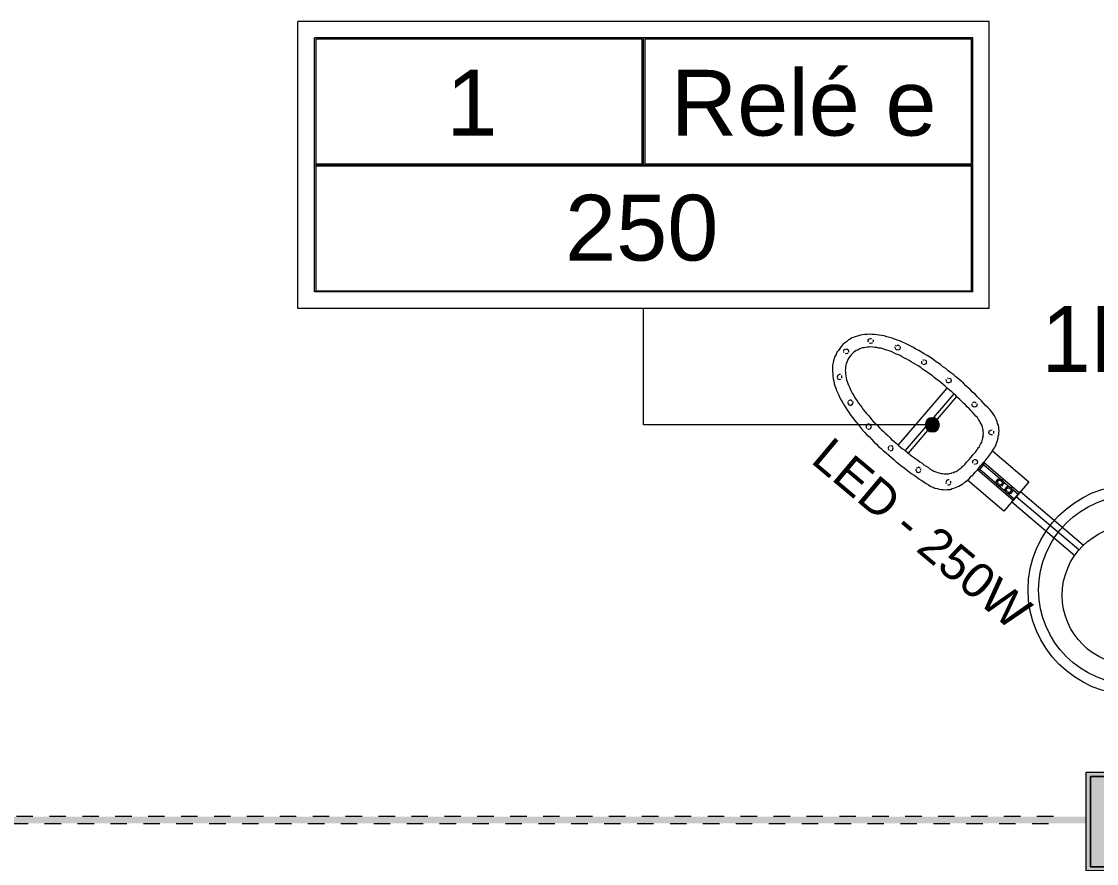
# Model space of a CAD drawing. Header units: metres. Extents: x -12 to 158, y -16 to 62.
# Drawn here: x 72.05 to 78.58, y 36.35 to 41.47 of the extents above; entities that cross this region are included whole.
import ezdxf

# ---------------------------------------------------------------- set-up
doc = ezdxf.new("R2010")
doc.units = ezdxf.units.M
doc.linetypes.add('Hidden', pattern=[0.007144, 0.004763, -0.002381])
doc.linetypes.add('Hidden 1_5', pattern=[0.0022, 0.0015, -0.0007])
for name, color, linetype, lineweight in [('A-DETL', 7, 'Continuous', 9), ('Dispositivos elétricos', 7, 'Continuous', 35), ('E-LITE-EQPM-IDEN', 7, 'Continuous', 9), ('E-LITE-IDEN', 7, 'Continuous', 9), ('E-POWR-CNDT', 7, 'Continuous', 18), ('G-ANNO-TEXT', 7, 'Continuous', 9), ('LD_Luminárias', 7, 'Continuous', 9)]:
    doc.layers.add(name, color=color, linetype=linetype, lineweight=lineweight)
doc.layers.add('BASE ELETRICO__dwg', color=7, linetype='Continuous', lineweight=9, true_color=0x767676)
doc.styles.add('Arial_2', font='arial.ttf', dxfattribs={"height": 0.210954})
doc.styles.add('Arial_3', font='arial.ttf', dxfattribs={"height": 0.4})
doc.styles.add('Century Gothic_2', font='GOTHIC.TTF', dxfattribs={"height": 0.4})

# ---------------------------------------------------------------- blocks, each defined once
blk = doc.blocks.new('BASE ELETRICO__dwg-8227098-PLANTA BAIXA - PLANTA GERAL')
at = {"color": 252, "lineweight": 9, "true_color": 0x8e8e8e}
blk.add_circle((77.5413, 38.0134), 0.6391, dxfattribs=at)
at = {"layer": 'LD_Luminárias', "color": 252, "true_color": 0x8e8e8e}
blk.add_circle((77.5413, 38.0134), 0.5748, dxfattribs=at)
blk = doc.blocks.new('Caixa de Passagem no Passeio - Caixa de Passagem no Passeio 2-8198666-PLANTA BAIXA - PLANTA GERAL')
at = {"layer": 'Dispositivos elétricos', "linetype": 'Hidden 1_5', "lineweight": 9, "true_color": 0x82482d}
h = blk.add_hatch(color=27, dxfattribs=at)
h.paths.add_polyline_path([(0.275, -0.3), (0.3, -0.3), (0.3, 0.3), (-0.3, 0.3), (-0.3, -0.3), (0.1319, -0.3)])
h.paths.add_polyline_path([(0.1319, -0.275), (-0.275, -0.275), (-0.275, 0.275), (0.275, 0.275), (0.275, -0.275)])
at = {"layer": 'Dispositivos elétricos', "linetype": 'Hidden 1_5', "lineweight": 9, "true_color": 0x5a6266}
blk.add_hatch(color=251, dxfattribs=at).paths.add_polyline_path([(0.1319, -0.275), (0.275, -0.275), (0.275, 0.275), (-0.275, 0.275), (-0.275, -0.275), (-0.1443, -0.275)])
at = {"layer": 'Dispositivos elétricos', "lineweight": 9}
for p, q in [((-0.3, -0.3), (-0.3, 0.3)), ((-0.3, 0.3), (0.3, 0.3)), ((-0.275, -0.275), (-0.275, 0.275)), ((-0.275, 0.275), (0.275, 0.275)), ((-0.275, 0.275), (-0.275, -0.275)), ((0.275, 0.275), (-0.275, 0.275)), ((0.275, 0.275), (0.275, -0.275)), ((0.275, -0.275), (0.275, 0.275)), ((0.3, 0.3), (0.3, -0.3)), ((0.3, -0.3), (-0.3, -0.3)), ((0.275, -0.275), (-0.275, -0.275)), ((-0.275, -0.275), (0.275, -0.275))]:
    blk.add_line(p, q, dxfattribs=at)
blk = doc.blocks.new('PVC Corrugado Amarelo_Caixa de Octogonal 4x4 - PVC Corrugado Amarelo_Caixa de Octogonal 4x4-2829200-PLANTA BAIXA - PLANTA GERAL')
at = {"layer": 'Dispositivos elétricos', "linetype": 'Hidden 1_5', "lineweight": 9, "true_color": 0xffff00}
h = blk.add_hatch(color=2, dxfattribs=at)
h.paths.add_polyline_path([(0, -0.0435), (0.0148, -0.0405), (0.0253, -0.0349), (0.0358, -0.0242), (0.0377, -0.0217), (0.0423, -0.0093), (0.0435, 0), (0.0405, 0.0148), (0.0358, 0.0242), (0.0242, 0.0358), (0.0148, 0.0405), (0.0093, 0.0423), (-0.0082, 0.0424), (-0.0113, 0.042), (-0.0242, 0.0358), (-0.0358, 0.0242), (-0.0405, 0.0148), (-0.0424, 0.0082), (-0.0435, 0), (-0.0405, -0.0148), (-0.0346, -0.0258), (-0.0242, -0.0358), (-0.0217, -0.0377), (-0.0082, -0.0424)])
h.paths.add_polyline_path([(0.0148, -0.0358), (-0.0153, -0.0353), (-0.0358, -0.0142), (-0.0353, 0.0153), (-0.0148, 0.0358), (0.016, 0.0346), (0.0358, 0.0148), (0.0346, -0.016), (0.016, -0.0346)])
blk.add_hatch(color=2, dxfattribs=at).paths.add_polyline_path([(-0.0148, -0.0358), (0.0148, -0.0358), (0.0358, -0.0148), (0.0358, 0.0148), (0.0148, 0.0358), (-0.0148, 0.0358), (-0.0358, 0.0148), (-0.0358, -0.0148)])
at = {"layer": 'Dispositivos elétricos', "lineweight": 9}
for p, q in [((-0.0148, 0.0358), (-0.0358, 0.0148)), ((-0.0358, 0.0148), (-0.0358, -0.0148)), ((0.0148, 0.0358), (-0.0148, 0.0358)), ((0.0358, 0.0148), (0.0148, 0.0358)), ((0.0358, -0.0148), (0.0358, 0.0148)), ((-0.0358, -0.0148), (-0.0148, -0.0358)), ((-0.0148, -0.0358), (0.0148, -0.0358)), ((0.0148, -0.0358), (0.0358, -0.0148))]:
    blk.add_line(p, q, dxfattribs=at)
for start, end in [(360, 180), (180, 360)]:
    blk.add_arc((0, 0), 0.0435, start, end, dxfattribs=at)
blk = doc.blocks.new('Tag de Luminárias de Teto 3 - Tag de Luminárias de Teto 3-3493737-PLANTA BAIXA - PLANTA GERAL')
at = {"layer": 'E-LITE-EQPM-IDEN'}
for p, q in [((-0.0105, -0.004361), (-0.0105, 0.004361)), ((0.0105, 0.004361), (-0.0105, 0.004361)), ((0.0105, -0.004361), (0.0105, 0.004361)), ((0.01, 0.003861), (-0.01, 0.003861)), ((-0.01, -0.003861), (-0.01, 0.003861)), ((-0.000039, 0.003822), (-0.009961, 0.003822)), ((-0.009961, 0.003822), (-0.009961, 0.000039)), ((-0.000039, 0.000039), (-0.000039, 0.003822)), ((0, 0), (0, 0.003861)), ((0.000039, 0.003822), (0.000039, 0.000039)), ((0.009961, 0.003822), (0.000039, 0.003822)), ((0.009961, 0.000039), (0.009961, 0.003822)), ((0.01, -0.003861), (0.01, 0.003861)), ((-0.01, 0), (0.01, 0)), ((-0.009961, 0.000039), (-0.000039, 0.000039)), ((0.000039, 0.000039), (0.009961, 0.000039)), ((0.009961, -0.000039), (-0.009961, -0.000039)), ((-0.009961, -0.000039), (-0.009961, -0.003822)), ((0.009961, -0.003822), (0.009961, -0.000039)), ((0.01, -0.003861), (-0.01, -0.003861)), ((-0.009961, -0.003822), (0.009961, -0.003822)), ((0.0105, -0.004361), (-0.0105, -0.004361))]:
    blk.add_line(p, q, dxfattribs=at)

msp = doc.modelspace()

# ---------------------------------------------------------------- hatches: boundary and pattern name
at = {"layer": 'E-POWR-CNDT', "true_color": 0x353535}
for points in [[(78.5222, 36.6135), (78.5222, 36.6344), (61.1931, 36.6337), (61.1931, 36.6135), (78.4265, 36.6135)], [(61.8537, 36.5925), (78.5222, 36.5933), (78.5222, 36.6135), (61.1931, 36.6135), (61.1931, 36.5925), (61.3012, 36.5925)]]:
    msp.add_hatch(color=250, dxfattribs=at).paths.add_polyline_path(points)

# ---------------------------------------------------------------- linework, layer by layer
at = {"layer": 'A-DETL'}
for p, q in [((77.0644, 39.5205), (77.0542, 39.5124)), ((77.0763, 39.5304), (77.0644, 39.5205)), ((77.0885, 39.5368), (77.0763, 39.5304)), ((77.0987, 39.5448), (77.0885, 39.5368)), ((77.1129, 39.5495), (77.0987, 39.5448)), ((77.1234, 39.5539), (77.1129, 39.5495)), ((77.1375, 39.5586), (77.1234, 39.5539)), ((77.15, 39.5614), (77.1375, 39.5586)), ((77.1624, 39.5642), (77.15, 39.5614)), ((77.1768, 39.5653), (77.1624, 39.5642)), ((77.1912, 39.5664), (77.1768, 39.5653)), ((77.2056, 39.5675), (77.1912, 39.5664)), ((77.1962, 39.5251), (77.1976, 39.5306)), ((77.1984, 39.5198), (77.1962, 39.5251)), ((77.1976, 39.5306), (77.2006, 39.5381)), ((77.2006, 39.5381), (77.2059, 39.5403)), ((77.2183, 39.5666), (77.2056, 39.5675)), ((77.2059, 39.5403), (77.2111, 39.5425)), ((77.2111, 39.5425), (77.2167, 39.5412)), ((77.2347, 39.5661), (77.2183, 39.5666)), ((77.2238, 39.5182), (77.2189, 39.5124)), ((77.2244, 39.5345), (77.2266, 39.5292)), ((77.2266, 39.5292), (77.2272, 39.5221)), ((77.2493, 39.5636), (77.2347, 39.5661)), ((77.264, 39.5611), (77.2493, 39.5636)), ((77.2803, 39.5605), (77.264, 39.5611)), ((77.295, 39.558), (77.2803, 39.5605)), ((77.3099, 39.5519), (77.295, 39.558)), ((77.3266, 39.5478), (77.3099, 39.5519)), ((77.3432, 39.5436), (77.3266, 39.5478)), ((77.3581, 39.5375), (77.3432, 39.5436)), ((77.3731, 39.5314), (77.3581, 39.5375)), ((77.3897, 39.5272), (77.3731, 39.5314)), ((77.4065, 39.5195), (77.3897, 39.5272)), ((77.4234, 39.5117), (77.4065, 39.5195)), ((77.0076, 39.4582), (77.0032, 39.4452)), ((77.0159, 39.4679), (77.0076, 39.4582)), ((77.024, 39.4812), (77.0159, 39.4679)), ((77.0339, 39.4928), (77.024, 39.4812)), ((77.0439, 39.5044), (77.0339, 39.4928)), ((77.0542, 39.5124), (77.0439, 39.5044)), ((77.0486, 39.4668), (77.0517, 39.4742)), ((77.0494, 39.456), (77.0489, 39.4632)), ((77.0517, 39.4742), (77.0569, 39.4764)), ((77.0569, 39.4764), (77.0622, 39.4787)), ((77.0622, 39.4787), (77.0677, 39.4773)), ((77.0677, 39.4773), (77.0732, 39.4759)), ((77.0749, 39.4543), (77.0699, 39.4485)), ((77.0732, 39.4759), (77.0755, 39.4706)), ((77.0755, 39.4706), (77.0777, 39.4654)), ((77.0777, 39.4654), (77.0782, 39.4582)), ((77.1073, 39.4568), (77.1006, 39.449)), ((77.1159, 39.4629), (77.1073, 39.4568)), ((77.1245, 39.4689), (77.1159, 39.4629)), ((77.1333, 39.4714), (77.1245, 39.4689)), ((77.1419, 39.4775), (77.1333, 39.4714)), ((77.1508, 39.48), (77.1419, 39.4775)), ((77.1613, 39.4844), (77.1508, 39.48)), ((77.1721, 39.4853), (77.1613, 39.4844)), ((77.1809, 39.4877), (77.1721, 39.4853)), ((77.1917, 39.4886), (77.1809, 39.4877)), ((77.2025, 39.4894), (77.1917, 39.4886)), ((77.2133, 39.4902), (77.2025, 39.4894)), ((77.2117, 39.5118), (77.2061, 39.5132)), ((77.2189, 39.5124), (77.2117, 39.5118)), ((77.226, 39.4894), (77.2133, 39.4902)), ((77.2371, 39.4866), (77.226, 39.4894)), ((77.2499, 39.4858), (77.2371, 39.4866)), ((77.2609, 39.483), (77.2499, 39.4858)), ((77.2737, 39.4822), (77.2609, 39.483)), ((77.2867, 39.4777), (77.2737, 39.4822)), ((77.2977, 39.475), (77.2867, 39.4777)), ((77.3107, 39.4705), (77.2977, 39.475)), ((77.3238, 39.4661), (77.3107, 39.4705)), ((77.3368, 39.4617), (77.3238, 39.4661)), ((77.3498, 39.4572), (77.3368, 39.4617)), ((77.3631, 39.4492), (77.3498, 39.4572)), ((77.3603, 39.4852), (77.3617, 39.4907)), ((77.3625, 39.4799), (77.3603, 39.4852)), ((77.3667, 39.473), (77.3625, 39.4799)), ((77.365, 39.4946), (77.37, 39.5004)), ((77.3722, 39.4716), (77.3667, 39.473)), ((77.3777, 39.4702), (77.3722, 39.4716)), ((77.3736, 39.5007), (77.3808, 39.5012)), ((77.383, 39.4724), (77.3777, 39.4702)), ((77.3808, 39.5012), (77.3866, 39.4962)), ((77.3883, 39.4747), (77.383, 39.4724)), ((77.3913, 39.4821), (77.3883, 39.4747)), ((77.3905, 39.4929), (77.391, 39.4857)), ((77.4403, 39.504), (77.4234, 39.5117)), ((77.4555, 39.4943), (77.4403, 39.504)), ((77.4724, 39.4865), (77.4555, 39.4943)), ((77.4876, 39.4768), (77.4724, 39.4865)), ((77.5045, 39.4691), (77.4876, 39.4768)), ((77.5217, 39.4577), (77.5045, 39.4691)), ((77.5369, 39.448), (77.5217, 39.4577)), ((76.9835, 39.3948), (76.981, 39.3801)), ((76.9863, 39.4059), (76.9835, 39.3948)), ((76.9907, 39.4189), (76.9863, 39.4059)), ((76.9952, 39.4319), (76.9907, 39.4189)), ((77.0032, 39.4452), (76.9952, 39.4319)), ((77.0644, 39.4499), (77.0572, 39.4493)), ((77.0666, 39.3975), (77.0638, 39.3865)), ((77.0699, 39.4485), (77.0644, 39.4499)), ((77.0713, 39.407), (77.0666, 39.3975)), ((77.0743, 39.4144), (77.0713, 39.407)), ((77.079, 39.4238), (77.0743, 39.4144)), ((77.0873, 39.4335), (77.079, 39.4238)), ((77.094, 39.4413), (77.0873, 39.4335)), ((77.1006, 39.449), (77.094, 39.4413)), ((77.3761, 39.4448), (77.3631, 39.4492)), ((77.391, 39.4387), (77.3761, 39.4448)), ((77.4043, 39.4306), (77.391, 39.4387)), ((77.4176, 39.4226), (77.4043, 39.4306)), ((77.4325, 39.4165), (77.4176, 39.4226)), ((77.4458, 39.4085), (77.4325, 39.4165)), ((77.4591, 39.4004), (77.4458, 39.4085)), ((77.4724, 39.3924), (77.4591, 39.4004)), ((77.4876, 39.3827), (77.4724, 39.3924)), ((77.5214, 39.3907), (77.5228, 39.3963)), ((77.5272, 39.3857), (77.5214, 39.3907)), ((77.5228, 39.3963), (77.5222, 39.4035)), ((77.5289, 39.4112), (77.536, 39.4118)), ((77.5557, 39.4386), (77.5369, 39.448)), ((77.5396, 39.412), (77.5471, 39.409)), ((77.5488, 39.3874), (77.5435, 39.3852)), ((77.5471, 39.409), (77.5493, 39.4037)), ((77.5502, 39.3929), (77.5488, 39.3874)), ((77.5493, 39.4037), (77.5515, 39.3985)), ((77.5515, 39.3985), (77.5502, 39.3929)), ((77.5709, 39.4289), (77.5557, 39.4386)), ((77.5881, 39.4176), (77.5709, 39.4289)), ((77.6036, 39.4043), (77.5881, 39.4176)), ((77.6207, 39.3929), (77.6036, 39.4043)), ((77.636, 39.3832), (77.6207, 39.3929)), ((76.9802, 39.3674), (76.9794, 39.3547)), ((76.9794, 39.3547), (76.9805, 39.3403)), ((76.981, 39.3801), (76.9802, 39.3674)), ((76.9805, 39.3403), (76.9816, 39.3259)), ((76.9816, 39.3259), (76.9827, 39.3115)), ((77.0289, 39.3223), (77.0217, 39.3217)), ((77.0588, 39.3571), (77.0577, 39.348)), ((77.0577, 39.348), (77.0585, 39.3372)), ((77.0585, 39.3372), (77.0593, 39.3264)), ((77.0599, 39.3663), (77.0588, 39.3571)), ((77.0593, 39.3264), (77.0621, 39.314)), ((77.0607, 39.379), (77.0599, 39.3663)), ((77.0638, 39.3865), (77.0607, 39.379)), ((77.5009, 39.3747), (77.4876, 39.3827)), ((77.5161, 39.365), (77.5009, 39.3747)), ((77.5277, 39.355), (77.5161, 39.365)), ((77.5429, 39.3453), (77.5277, 39.355)), ((77.5383, 39.383), (77.5311, 39.3824)), ((77.5435, 39.3852), (77.5383, 39.383)), ((77.5562, 39.3373), (77.5429, 39.3453)), ((77.5698, 39.3257), (77.5562, 39.3373)), ((77.585, 39.316), (77.5698, 39.3257)), ((77.6515, 39.3699), (77.636, 39.3832)), ((77.6686, 39.3586), (77.6515, 39.3699)), ((77.6841, 39.3453), (77.6686, 39.3586)), ((77.6996, 39.332), (77.6841, 39.3453)), ((77.7168, 39.3206), (77.6996, 39.332)), ((76.9827, 39.3115), (76.9838, 39.2971)), ((76.9838, 39.2971), (76.9885, 39.283)), ((76.9885, 39.283), (76.9896, 39.2686)), ((76.9896, 39.2686), (76.9943, 39.2545)), ((77.0098, 39.3118), (77.0084, 39.3062)), ((77.0084, 39.3062), (77.0106, 39.301)), ((77.0112, 39.3173), (77.0098, 39.3118)), ((77.0106, 39.301), (77.0128, 39.2957)), ((77.0164, 39.3195), (77.0112, 39.3173)), ((77.0128, 39.2957), (77.0184, 39.2943)), ((77.0217, 39.3217), (77.0164, 39.3195)), ((77.0184, 39.2943), (77.0239, 39.2929)), ((77.0239, 39.2929), (77.0311, 39.2935)), ((77.0372, 39.3084), (77.0366, 39.3156)), ((77.0377, 39.3012), (77.0372, 39.3084)), ((77.0621, 39.314), (77.0629, 39.3032)), ((77.0629, 39.3032), (77.0657, 39.2907)), ((77.0657, 39.2907), (77.0701, 39.2802)), ((77.0701, 39.2802), (77.0729, 39.2677)), ((77.0729, 39.2677), (77.0773, 39.2572)), ((77.0773, 39.2572), (77.0837, 39.245)), ((77.5986, 39.3043), (77.585, 39.316)), ((77.6102, 39.2944), (77.5986, 39.3043)), ((77.6254, 39.2847), (77.6102, 39.2944)), ((77.639, 39.273), (77.6254, 39.2847)), ((77.6525, 39.2614), (77.639, 39.273)), ((77.6641, 39.2514), (77.6525, 39.2614)), ((77.6725, 39.2846), (77.6719, 39.2918)), ((77.6769, 39.2741), (77.6727, 39.281)), ((77.6824, 39.2727), (77.6769, 39.2741)), ((77.6786, 39.2996), (77.6858, 39.3001)), ((77.688, 39.2714), (77.6824, 39.2727)), ((77.6932, 39.2736), (77.688, 39.2714)), ((77.6894, 39.3004), (77.6968, 39.2974)), ((77.6985, 39.2758), (77.6932, 39.2736)), ((77.6968, 39.2974), (77.699, 39.2921)), ((77.6999, 39.2813), (77.6985, 39.2758)), ((77.699, 39.2921), (77.7013, 39.2869)), ((77.7013, 39.2869), (77.6999, 39.2813)), ((77.7303, 39.309), (77.7168, 39.3206)), ((77.7458, 39.2957), (77.7303, 39.309)), ((77.7613, 39.2824), (77.7458, 39.2957)), ((77.7768, 39.2691), (77.7613, 39.2824)), ((77.7907, 39.2539), (77.7768, 39.2691)), ((76.9943, 39.2545), (77.0009, 39.2387)), ((77.0009, 39.2387), (77.0056, 39.2246)), ((77.0056, 39.2246), (77.0122, 39.2088)), ((77.0122, 39.2088), (77.0186, 39.1966)), ((77.0186, 39.1966), (77.0252, 39.1808)), ((77.0837, 39.245), (77.0881, 39.2345)), ((77.0881, 39.2345), (77.0945, 39.2223)), ((77.0945, 39.2223), (77.1008, 39.2101)), ((77.1008, 39.2101), (77.1072, 39.198)), ((77.1072, 39.198), (77.1135, 39.1858)), ((77.3819, 38.895), (77.6777, 39.2398)), ((77.7184, 39.2049), (77.4226, 38.8601)), ((77.6777, 39.2398), (77.6641, 39.2514)), ((77.6913, 39.2282), (77.6777, 39.2398)), ((77.7048, 39.2165), (77.6913, 39.2282)), ((77.7164, 39.2066), (77.7048, 39.2165)), ((77.73, 39.1949), (77.7164, 39.2066)), ((77.74, 39.183), (77.73, 39.1949)), ((77.8042, 39.2422), (77.7907, 39.2539)), ((77.8197, 39.2289), (77.8042, 39.2422)), ((77.8316, 39.2154), (77.8197, 39.2289)), ((77.8471, 39.2021), (77.8316, 39.2154)), ((77.859, 39.1885), (77.8471, 39.2021)), ((77.0252, 39.1808), (77.0335, 39.167)), ((77.0335, 39.167), (77.0421, 39.1495)), ((77.0421, 39.1495), (77.0504, 39.1357)), ((77.0504, 39.1357), (77.0606, 39.1202)), ((77.0742, 39.1556), (77.0728, 39.1501)), ((77.0728, 39.1501), (77.075, 39.1448)), ((77.075, 39.1448), (77.0792, 39.1379)), ((77.0825, 39.1653), (77.0775, 39.1595)), ((77.0792, 39.1379), (77.0847, 39.1365)), ((77.0878, 39.1675), (77.0825, 39.1653)), ((77.0847, 39.1365), (77.0903, 39.1351)), ((77.0933, 39.1661), (77.0878, 39.1675)), ((77.0903, 39.1351), (77.0955, 39.1373)), ((77.0991, 39.1611), (77.0933, 39.1661)), ((77.0955, 39.1373), (77.1008, 39.1395)), ((77.1008, 39.1395), (77.1038, 39.147)), ((77.1052, 39.1526), (77.103, 39.1578)), ((77.1038, 39.147), (77.1052, 39.1526)), ((77.1135, 39.1858), (77.1218, 39.1719)), ((77.1218, 39.1719), (77.1299, 39.1617)), ((77.1299, 39.1617), (77.1382, 39.1478)), ((77.1382, 39.1478), (77.1481, 39.1359)), ((77.1481, 39.1359), (77.1581, 39.124)), ((77.7342, 39.188), (77.44, 38.8452)), ((77.7535, 39.1714), (77.74, 39.183)), ((77.7651, 39.1614), (77.7535, 39.1714)), ((77.777, 39.1479), (77.7651, 39.1614)), ((77.7887, 39.1379), (77.777, 39.1479)), ((77.7986, 39.126), (77.7887, 39.1379)), ((77.8103, 39.116), (77.7986, 39.126)), ((77.8266, 39.139), (77.828, 39.1445)), ((77.8288, 39.1337), (77.8266, 39.139)), ((77.833, 39.1268), (77.8288, 39.1337)), ((77.8313, 39.1484), (77.8363, 39.1542)), ((77.8385, 39.1254), (77.833, 39.1268)), ((77.8363, 39.1542), (77.8415, 39.1564)), ((77.8415, 39.1564), (77.8471, 39.155)), ((77.8493, 39.1262), (77.844, 39.124)), ((77.8471, 39.155), (77.8529, 39.15)), ((77.8545, 39.1285), (77.8493, 39.1262)), ((77.8576, 39.1359), (77.8545, 39.1285)), ((77.8568, 39.1467), (77.859, 39.1415)), ((77.859, 39.1415), (77.8576, 39.1359)), ((77.8745, 39.1752), (77.859, 39.1885)), ((77.8864, 39.1617), (77.8745, 39.1752)), ((77.8983, 39.1481), (77.8864, 39.1617)), ((77.9102, 39.1345), (77.8983, 39.1481)), ((77.9237, 39.1229), (77.9102, 39.1345)), ((77.0606, 39.1202), (77.0709, 39.1047)), ((77.0709, 39.1047), (77.0811, 39.0892)), ((77.0811, 39.0892), (77.0914, 39.0737)), ((77.0914, 39.0737), (77.1033, 39.0601)), ((77.1581, 39.124), (77.1664, 39.1102)), ((77.1664, 39.1102), (77.1763, 39.0983)), ((77.1763, 39.0983), (77.1863, 39.0864)), ((77.1863, 39.0864), (77.1982, 39.0728)), ((77.1982, 39.0728), (77.2082, 39.0609)), ((77.2082, 39.0609), (77.2181, 39.049)), ((77.8202, 39.1041), (77.8103, 39.116)), ((77.8318, 39.0941), (77.8202, 39.1041)), ((77.8418, 39.0822), (77.8318, 39.0941)), ((77.844, 39.124), (77.8385, 39.1254)), ((77.8518, 39.0703), (77.8418, 39.0822)), ((77.8614, 39.062), (77.8518, 39.0703)), ((77.8678, 39.0498), (77.8614, 39.062)), ((77.9356, 39.1093), (77.9237, 39.1229)), ((77.9456, 39.0974), (77.9356, 39.1093)), ((77.9575, 39.0838), (77.9456, 39.0974)), ((77.9639, 39.0717), (77.9575, 39.0838)), ((77.9702, 39.0595), (77.9639, 39.0717)), ((77.1033, 39.0601), (77.1135, 39.0446)), ((77.1135, 39.0446), (77.1254, 39.031)), ((77.1254, 39.031), (77.1392, 39.0158)), ((77.1392, 39.0158), (77.1495, 39.0003)), ((77.1495, 39.0003), (77.1633, 38.9851)), ((77.1899, 39.0161), (77.1849, 39.0102)), ((77.1849, 39.0102), (77.1854, 39.003)), ((77.1857, 38.9994), (77.1915, 38.9945)), ((77.2004, 39.0205), (77.1932, 39.0199)), ((77.2115, 39.0177), (77.204, 39.0208)), ((77.2062, 38.992), (77.2131, 38.9961)), ((77.2137, 39.0124), (77.2115, 39.0177)), ((77.2131, 38.9961), (77.2145, 39.0016)), ((77.2159, 39.0072), (77.2137, 39.0124)), ((77.2145, 39.0016), (77.2159, 39.0072)), ((77.2181, 39.049), (77.23, 39.0354)), ((77.23, 39.0354), (77.2416, 39.0254)), ((77.2416, 39.0254), (77.2535, 39.0119)), ((77.2535, 39.0119), (77.2654, 38.9983)), ((77.2654, 38.9983), (77.279, 38.9867)), ((77.8739, 39.0412), (77.8678, 39.0498)), ((77.8783, 39.0307), (77.8739, 39.0412)), ((77.8844, 39.0221), (77.8783, 39.0307)), ((77.8888, 39.0116), (77.8844, 39.0221)), ((77.8913, 39.0028), (77.8888, 39.0116)), ((77.8938, 38.9939), (77.8913, 39.0028)), ((77.9766, 39.0473), (77.9702, 39.0595)), ((77.981, 39.0368), (77.9766, 39.0473)), ((77.9838, 39.0243), (77.981, 39.0368)), ((77.9882, 39.0138), (77.9838, 39.0243)), ((77.991, 39.0013), (77.9882, 39.0138)), ((77.9918, 38.9905), (77.991, 39.0013)), ((77.1633, 38.9851), (77.1752, 38.9715)), ((77.1752, 38.9715), (77.189, 38.9563)), ((77.189, 38.9563), (77.2045, 38.943)), ((77.1954, 38.9911), (77.2009, 38.9898)), ((77.2009, 38.9898), (77.2062, 38.992)), ((77.2045, 38.943), (77.2184, 38.9277)), ((77.279, 38.9867), (77.2906, 38.9767)), ((77.2906, 38.9767), (77.3025, 38.9631)), ((77.3025, 38.9631), (77.3161, 38.9515)), ((77.3161, 38.9515), (77.3296, 38.9399)), ((77.3296, 38.9399), (77.3396, 38.928)), ((77.4401, 38.9628), (77.3803, 38.8931)), ((77.8916, 38.9286), (77.8929, 38.9341)), ((77.8929, 38.9341), (77.8941, 38.9432)), ((77.8963, 38.985), (77.8938, 38.9939)), ((77.8941, 38.9432), (77.8971, 38.9507)), ((77.8952, 38.9759), (77.8963, 38.985)), ((77.8977, 38.9671), (77.8952, 38.9759)), ((77.8966, 38.9579), (77.8977, 38.9671)), ((77.8971, 38.9507), (77.8966, 38.9579)), ((77.9301, 38.9695), (77.9314, 38.9751)), ((77.9323, 38.9643), (77.9301, 38.9695)), ((77.9314, 38.9751), (77.9328, 38.9806)), ((77.9345, 38.959), (77.9323, 38.9643)), ((77.9328, 38.9806), (77.9381, 38.9828)), ((77.94, 38.9576), (77.9345, 38.959)), ((77.9381, 38.9828), (77.9433, 38.985)), ((77.9456, 38.9562), (77.94, 38.9576)), ((77.9433, 38.985), (77.9505, 38.9856)), ((77.9527, 38.9568), (77.9456, 38.9562)), ((77.9583, 38.9789), (77.9588, 38.9717)), ((77.9588, 38.9717), (77.9594, 38.9645)), ((77.984, 38.9266), (77.9868, 38.9377)), ((77.9868, 38.9377), (77.9879, 38.9468)), ((77.9879, 38.9468), (77.9907, 38.9579)), ((77.9907, 38.9579), (77.9918, 38.967)), ((77.9926, 38.9797), (77.9918, 38.9905)), ((77.9918, 38.967), (77.9926, 38.9797)), ((77.2184, 38.9277), (77.2322, 38.9125)), ((77.2322, 38.9125), (77.2477, 38.8992)), ((77.2477, 38.8992), (77.2596, 38.8856)), ((77.2596, 38.8856), (77.2751, 38.8724)), ((77.2751, 38.8724), (77.2906, 38.8591)), ((77.323, 38.8851), (77.318, 38.8793)), ((77.318, 38.8793), (77.3185, 38.8721)), ((77.3188, 38.8685), (77.3246, 38.8635)), ((77.3335, 38.8895), (77.3263, 38.8889)), ((77.3446, 38.8867), (77.3371, 38.8898)), ((77.3393, 38.861), (77.3462, 38.8651)), ((77.3396, 38.928), (77.3532, 38.9163)), ((77.3468, 38.8815), (77.3446, 38.8867)), ((77.3462, 38.8651), (77.3476, 38.8707)), ((77.349, 38.8762), (77.3468, 38.8815)), ((77.3476, 38.8707), (77.349, 38.8762)), ((77.3532, 38.9163), (77.3667, 38.9047)), ((77.3667, 38.9047), (77.3803, 38.8931)), ((77.3803, 38.8931), (77.3938, 38.8814)), ((77.3938, 38.8814), (77.4055, 38.8715)), ((77.4055, 38.8715), (77.4207, 38.8618)), ((77.8603, 38.8646), (77.8633, 38.8721)), ((77.8633, 38.8721), (77.8683, 38.8779)), ((77.8683, 38.8779), (77.8733, 38.8837)), ((77.8733, 38.8837), (77.8763, 38.8912)), ((77.8763, 38.8912), (77.8794, 38.8987)), ((77.8794, 38.8987), (77.8844, 38.9045)), ((77.8844, 38.9045), (77.8874, 38.912)), ((77.8874, 38.912), (77.8904, 38.9194)), ((77.8904, 38.9194), (77.8916, 38.9286)), ((77.9513, 38.8571), (77.9577, 38.8685)), ((77.9577, 38.8685), (77.9643, 38.8762)), ((77.9643, 38.8762), (77.9691, 38.8856)), ((77.9691, 38.8856), (77.9738, 38.8951)), ((77.9738, 38.8951), (77.9765, 38.9061)), ((77.9765, 38.9061), (77.9812, 38.9155)), ((77.9812, 38.9155), (77.984, 38.9266)), ((77.2906, 38.8591), (77.3061, 38.8458)), ((77.3061, 38.8458), (77.3216, 38.8325)), ((77.3216, 38.8325), (77.3371, 38.8192)), ((77.3285, 38.8602), (77.334, 38.8588)), ((77.334, 38.8588), (77.3393, 38.861)), ((77.3371, 38.8192), (77.3526, 38.8059)), ((77.3526, 38.8059), (77.3681, 38.7926)), ((77.4207, 38.8618), (77.4342, 38.8501)), ((77.4342, 38.8501), (77.4459, 38.8402)), ((77.4459, 38.8402), (77.4594, 38.8285)), ((77.4594, 38.8285), (77.4727, 38.8205)), ((77.4727, 38.8205), (77.4863, 38.8089)), ((77.4863, 38.8089), (77.4995, 38.8008)), ((77.4995, 38.8008), (77.5112, 38.7909)), ((77.8004, 38.7949), (77.8054, 38.8007)), ((77.8054, 38.8007), (77.8104, 38.8065)), ((77.8104, 38.8065), (77.8204, 38.8182)), ((77.8204, 38.8182), (77.8287, 38.8278)), ((77.8287, 38.8278), (77.8337, 38.8337)), ((77.8312, 38.7955), (77.8361, 38.8013)), ((77.8337, 38.8337), (77.8387, 38.8395)), ((77.8387, 38.8395), (77.8436, 38.8453)), ((77.8395, 38.8051), (77.8467, 38.8057)), ((77.8436, 38.8453), (77.8486, 38.8511)), ((77.8467, 38.8057), (77.8522, 38.8043)), ((77.8486, 38.8511), (77.8536, 38.8569)), ((77.8522, 38.8043), (77.8577, 38.8029)), ((77.8536, 38.8569), (77.8603, 38.8646)), ((77.8577, 38.8029), (77.86, 38.7977)), ((77.907, 38.7976), (77.9137, 38.8054)), ((77.9137, 38.8054), (77.9203, 38.8131)), ((77.9203, 38.8131), (77.9269, 38.8209)), ((77.9269, 38.8209), (77.9333, 38.8322)), ((77.9333, 38.8322), (77.94, 38.84)), ((77.94, 38.84), (77.9466, 38.8477)), ((77.9466, 38.8477), (77.9513, 38.8571)), ((77.953, 38.8591), (78.1738, 38.6696)), ((77.3681, 38.7926), (77.3816, 38.781)), ((77.3816, 38.781), (77.3971, 38.7677)), ((77.3971, 38.7677), (77.4143, 38.7563)), ((77.4143, 38.7563), (77.4278, 38.7447)), ((77.4278, 38.7447), (77.445, 38.7333)), ((77.4873, 38.7474), (77.486, 38.7419)), ((77.486, 38.7419), (77.4882, 38.7366)), ((77.4882, 38.7366), (77.4923, 38.7297)), ((77.4957, 38.7571), (77.4907, 38.7513)), ((77.5064, 38.7579), (77.4992, 38.7574)), ((77.5123, 38.753), (77.5064, 38.7579)), ((77.5112, 38.7909), (77.5244, 38.7828)), ((77.5139, 38.7314), (77.517, 38.7388)), ((77.5167, 38.7424), (77.5161, 38.7496)), ((77.5244, 38.7828), (77.5361, 38.7729)), ((77.5361, 38.7729), (77.5494, 38.7648)), ((77.5494, 38.7648), (77.5626, 38.7568)), ((77.5626, 38.7568), (77.5743, 38.7468)), ((77.5743, 38.7468), (77.5856, 38.7405)), ((77.5856, 38.7405), (77.597, 38.7341)), ((77.597, 38.7341), (77.608, 38.7313)), ((77.7309, 38.7335), (77.7379, 38.7376)), ((77.7379, 38.7376), (77.7448, 38.7418)), ((77.7448, 38.7418), (77.7498, 38.7476)), ((77.7498, 38.7476), (77.7567, 38.7517)), ((77.7567, 38.7517), (77.7636, 38.7559)), ((77.7636, 38.7559), (77.7686, 38.7617)), ((77.7686, 38.7617), (77.7736, 38.7675)), ((77.7736, 38.7675), (77.7805, 38.7717)), ((77.7805, 38.7717), (77.7855, 38.7775)), ((77.7855, 38.7775), (77.7905, 38.7833)), ((77.7905, 38.7833), (77.7955, 38.7891)), ((77.7955, 38.7891), (77.8004, 38.7949)), ((77.8334, 38.7902), (77.8312, 38.7955)), ((77.8339, 38.783), (77.8334, 38.7902)), ((77.8489, 38.7769), (77.8417, 38.7764)), ((77.8472, 38.7279), (77.8538, 38.7357)), ((77.8594, 38.7813), (77.8525, 38.7772)), ((77.8538, 38.7357), (77.8605, 38.7434)), ((77.8716, 38.7406), (77.8572, 38.7395)), ((77.8608, 38.7869), (77.8594, 38.7813)), ((77.86, 38.7977), (77.8622, 38.7924)), ((77.8605, 38.7434), (77.9004, 38.7899)), ((77.8605, 38.7434), (77.8671, 38.7512)), ((77.8749, 38.7445), (77.8605, 38.7434)), ((78.0774, 38.5573), (77.8605, 38.7434)), ((77.8622, 38.7924), (77.8608, 38.7869)), ((77.8671, 38.7512), (77.8738, 38.7589)), ((77.8738, 38.7589), (77.8804, 38.7666)), ((77.8749, 38.7445), (77.8998, 38.7736)), ((77.9814, 38.6531), (77.8749, 38.7445)), ((77.8804, 38.7666), (77.8871, 38.7744)), ((77.8871, 38.7744), (77.8937, 38.7821)), ((77.8937, 38.7821), (77.9004, 38.7899)), ((77.8965, 38.7697), (77.8954, 38.7841)), ((77.9004, 38.7899), (77.8998, 38.7736)), ((77.8998, 38.7736), (78.0044, 38.6838)), ((77.9004, 38.7899), (77.907, 38.7976)), ((77.9004, 38.7899), (78.1173, 38.6038)), ((77.445, 38.7333), (77.4585, 38.7217)), ((77.4585, 38.7217), (77.4757, 38.7103)), ((77.4757, 38.7103), (77.4909, 38.7006)), ((77.4909, 38.7006), (77.5045, 38.689)), ((77.4923, 38.7297), (77.4979, 38.7283)), ((77.4979, 38.7283), (77.5034, 38.7269)), ((77.5034, 38.7269), (77.5087, 38.7291)), ((77.5045, 38.689), (77.5197, 38.6793)), ((77.5087, 38.7291), (77.5139, 38.7314)), ((77.5197, 38.6793), (77.5349, 38.6696)), ((77.5349, 38.6696), (77.5501, 38.6599)), ((77.608, 38.7313), (77.6174, 38.7266)), ((77.6174, 38.7266), (77.6285, 38.7238)), ((77.6285, 38.7238), (77.6396, 38.7211)), ((77.6396, 38.7211), (77.6487, 38.72)), ((77.6487, 38.72), (77.6578, 38.7188)), ((77.6578, 38.7188), (77.667, 38.7177)), ((77.667, 38.7177), (77.6742, 38.7183)), ((77.6706, 38.671), (77.6692, 38.6654)), ((77.6736, 38.6784), (77.6706, 38.671)), ((77.6789, 38.6806), (77.6736, 38.6784)), ((77.6742, 38.7183), (77.685, 38.7191)), ((77.6841, 38.6829), (77.6789, 38.6806)), ((77.6897, 38.6815), (77.6841, 38.6829)), ((77.685, 38.7191), (77.6922, 38.7197)), ((77.6922, 38.7197), (77.701, 38.7222)), ((77.6996, 38.6696), (77.6974, 38.6748)), ((77.7002, 38.6624), (77.6996, 38.6696)), ((77.701, 38.7222), (77.7063, 38.7244)), ((77.7063, 38.7244), (77.7152, 38.7269)), ((77.7152, 38.7269), (77.7221, 38.731)), ((77.7221, 38.731), (77.7309, 38.7335)), ((77.7849, 38.667), (77.7915, 38.6748)), ((77.7915, 38.6748), (77.8001, 38.6809)), ((77.8001, 38.6809), (77.8104, 38.6889)), ((78.0209, 38.4914), (77.8001, 38.6809)), ((77.8104, 38.6889), (77.817, 38.6966)), ((77.817, 38.6966), (77.8237, 38.7044)), ((77.8237, 38.7044), (77.8322, 38.7105)), ((77.8322, 38.7105), (77.8389, 38.7182)), ((77.8389, 38.7182), (77.8472, 38.7279)), ((77.9745, 38.6725), (77.9811, 38.6802)), ((77.9773, 38.66), (77.9745, 38.6725)), ((77.9811, 38.6802), (77.9878, 38.688)), ((77.982, 38.6694), (77.987, 38.6753)), ((77.9861, 38.6625), (77.982, 38.6694)), ((77.987, 38.6753), (77.9919, 38.6811)), ((77.9878, 38.688), (77.9989, 38.6852)), ((77.9919, 38.6811), (77.9994, 38.678)), ((77.9989, 38.6852), (78.0116, 38.6844)), ((77.9994, 38.678), (78.005, 38.6766)), ((78.005, 38.6766), (78.0091, 38.6697)), ((78.0091, 38.6697), (78.0133, 38.6628)), ((78.0116, 38.6844), (78.0163, 38.6703)), ((78.0141, 38.6755), (78.0606, 38.6356)), ((78.0163, 38.6703), (78.0207, 38.6597)), ((78.1738, 38.6696), (78.0209, 38.4914)), ((77.5501, 38.6599), (77.5634, 38.6519)), ((77.5634, 38.6519), (77.5786, 38.6422)), ((77.5786, 38.6422), (77.5917, 38.6378)), ((77.5917, 38.6378), (77.603, 38.6314)), ((77.603, 38.6314), (77.6177, 38.6289)), ((77.6177, 38.6289), (77.6287, 38.6261)), ((77.6287, 38.6261), (77.6398, 38.6234)), ((77.6398, 38.6234), (77.6526, 38.6225)), ((77.6526, 38.6225), (77.6653, 38.6217)), ((77.6653, 38.6217), (77.6761, 38.6225)), ((77.6692, 38.6654), (77.6714, 38.6602)), ((77.6761, 38.6225), (77.6869, 38.6233)), ((77.6791, 38.6535), (77.6847, 38.6521)), ((77.6847, 38.6521), (77.6919, 38.6527)), ((77.6869, 38.6233), (77.6977, 38.6242)), ((77.6919, 38.6527), (77.6969, 38.6585)), ((77.6977, 38.6242), (77.7082, 38.6286)), ((77.7082, 38.6286), (77.7171, 38.6311)), ((77.7171, 38.6311), (77.7276, 38.6355)), ((77.7276, 38.6355), (77.7381, 38.6399)), ((77.7381, 38.6399), (77.7486, 38.6443)), ((77.7486, 38.6443), (77.7572, 38.6504)), ((77.7572, 38.6504), (77.7677, 38.6549)), ((77.7677, 38.6549), (77.7763, 38.6609)), ((77.7763, 38.6609), (77.7849, 38.667)), ((77.9817, 38.6495), (77.9773, 38.66)), ((77.9947, 38.6451), (77.9817, 38.6495)), ((77.9867, 38.6553), (77.9861, 38.6625)), ((77.9958, 38.6542), (77.9867, 38.6553)), ((78.0357, 38.6066), (77.9892, 38.6465)), ((78.0074, 38.6442), (77.9947, 38.6451)), ((78.0033, 38.6512), (77.9958, 38.6542)), ((78.0083, 38.657), (78.0033, 38.6512)), ((78.0141, 38.652), (78.0074, 38.6442)), ((78.0133, 38.6628), (78.0083, 38.657)), ((78.0207, 38.6597), (78.0141, 38.652)), ((78.0287, 38.626), (78.0354, 38.6337)), ((78.0315, 38.6135), (78.0287, 38.626)), ((78.0379, 38.6013), (78.0315, 38.6135)), ((78.0354, 38.6337), (78.042, 38.6415)), ((78.0362, 38.6229), (78.0412, 38.6287)), ((78.0404, 38.616), (78.0362, 38.6229)), ((78.0428, 38.6071), (78.0404, 38.616)), ((78.0412, 38.6287), (78.0462, 38.6345)), ((78.042, 38.6415), (78.0531, 38.6387)), ((78.052, 38.606), (78.0428, 38.6071)), ((78.0462, 38.6345), (78.0537, 38.6315)), ((78.0575, 38.6046), (78.052, 38.606)), ((78.0531, 38.6387), (78.0678, 38.6362)), ((78.0537, 38.6315), (78.0611, 38.6284)), ((78.0625, 38.6105), (78.0575, 38.6046)), ((78.0611, 38.6284), (78.0653, 38.6215)), ((78.0683, 38.6055), (78.0617, 38.5977)), ((78.0675, 38.6163), (78.0625, 38.6105)), ((78.0653, 38.6215), (78.0675, 38.6163)), ((78.0678, 38.6362), (78.0705, 38.6237)), ((78.0683, 38.629), (78.109, 38.5941)), ((78.075, 38.6132), (78.0683, 38.6055)), ((78.0697, 38.5483), (78.1234, 38.6109)), ((78.0705, 38.6237), (78.075, 38.6132)), ((78.1173, 38.6038), (78.0774, 38.5573)), ((78.1232, 38.6107), (78.5056, 38.2857)), ((78.0489, 38.5986), (78.0379, 38.6013)), ((78.0841, 38.565), (78.0434, 38.5999)), ((78.0617, 38.5977), (78.0489, 38.5986)), ((78.0695, 38.5481), (78.4525, 38.2226)), ((78.109, 38.5941), (78.0841, 38.565)), ((78.4775, 38.2558), (78.0965, 38.5796))]:
    msp.add_line(p, q, dxfattribs=at)
msp.add_circle((78.8006, 37.9804), 0.4245, dxfattribs=at)
at = {"layer": 'E-LITE-EQPM-IDEN'}
for p, q in [((75.8323, 39.0166), (75.8323, 39.7244)), ((77.5436, 39.0166), (75.8323, 39.0166))]:
    msp.add_line(p, q, dxfattribs=at)
at = {"layer": 'E-POWR-CNDT', "color": 1, "linetype": 'Hidden', "true_color": 0xff0000}
for p, q in [((78.3222, 36.6344), (61.3931, 36.6344)), ((61.3931, 36.5925), (78.3222, 36.5925))]:
    msp.add_line(p, q, dxfattribs=at)

# ---------------------------------------------------------------- block references
at = {"layer": 'BASE ELETRICO__dwg', "color": 252, "true_color": 0x8e8e8e}
msp.add_blockref('BASE ELETRICO__dwg-8227098-PLANTA BAIXA - PLANTA GERAL', (1.2665, 0), dxfattribs=at)
at = {"layer": 'Dispositivos elétricos', "lineweight": 9}
for name, p in [('PVC Corrugado Amarelo_Caixa de Octogonal 4x4 - PVC Corrugado Amarelo_Caixa de Octogonal 4x4-2829200-PLANTA BAIXA - PLANTA GERAL', (77.5871, 39.0166)), ('Caixa de Passagem no Passeio - Caixa de Passagem no Passeio 2-8198666-PLANTA BAIXA - PLANTA GERAL', (78.8222, 36.6042))]:
    msp.add_blockref(name, p, dxfattribs=at)
at = {"layer": 'E-LITE-EQPM-IDEN', "xscale": 199.9999999999999, "yscale": 199.9999999999999, "zscale": 199.9999999999999}
msp.add_blockref('Tag de Luminárias de Teto 3 - Tag de Luminárias de Teto 3-3493737-PLANTA BAIXA - PLANTA GERAL', (75.8323, 40.5967), dxfattribs=at)

# ---------------------------------------------------------------- texts
at = {"layer": 'E-LITE-EQPM-IDEN', "char_height": 0.4, "attachment_point": 1, "style": 'Arial_3'}
for s, insert, width in [('1', (74.6337, 41.1751), 0.38481), ('Relé e', (75.9976, 41.1751), 2.004219), ('250', (75.3549, 40.4154), 1.15443)]:
    msp.add_mtext(s, dxfattribs=dict(at, insert=insert, width=width))
at = {"layer": 'E-LITE-IDEN', "insert": (78.2507, 39.7385), "char_height": 0.4, "width": 2.485231, "attachment_point": 1, "style": 'Century Gothic_2'}
msp.add_mtext('1Relé e', dxfattribs=at)
at = {"layer": 'G-ANNO-TEXT', "insert": (76.9768, 38.9532), "char_height": 0.21095, "width": 1.875949, "attachment_point": 1, "rotation": 319.97403, "style": 'Arial_2'}
msp.add_mtext('LED - 250W', dxfattribs=at)

doc.saveas('drawing.dxf')
